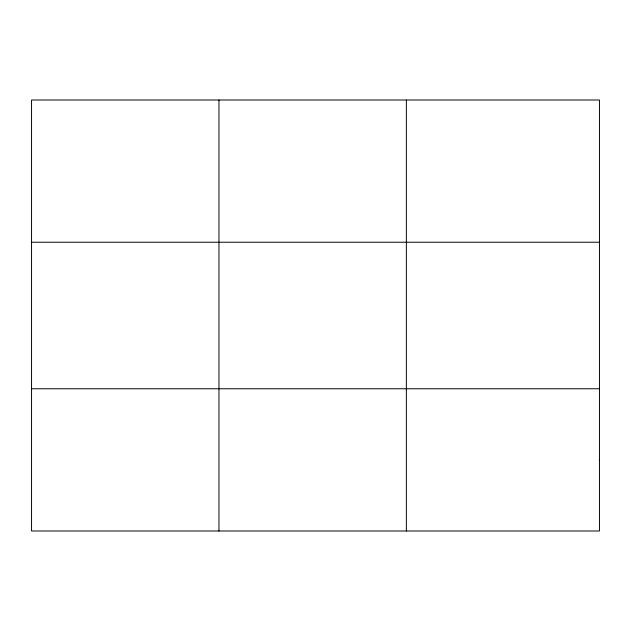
<?xml version="1.0" encoding="UTF-8"?>
<svg xmlns="http://www.w3.org/2000/svg" width="631" height="631" viewBox="0 0 631 631"><rect width="100%" height="100%" fill="white"/><g stroke="black" fill="none" stroke-linecap="round" stroke-linejoin="round"><path stroke-width="0.95" d="M218.957 530.994L218.957 100.006M406.364 530.994L406.364 100.006M31.55 242.233L599.45 242.233M31.55 388.767L599.45 388.767M599.45 459.881L599.45 530.994L31.55 530.994L31.55 100.006L599.45 100.006L599.45 459.881"/></g></svg>
